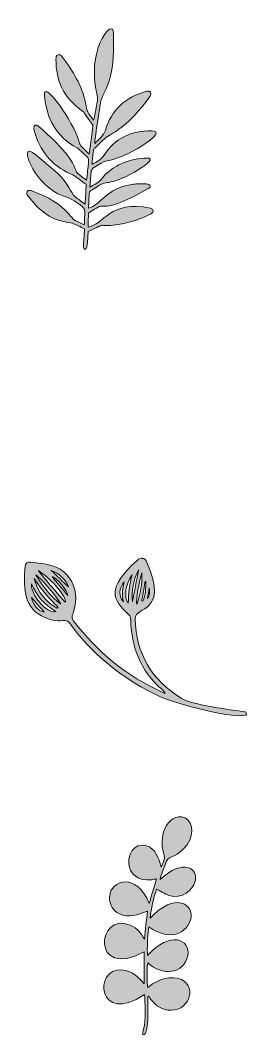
# Model space of a CAD drawing. Header units: millimetres. Extents: x 144 to 2414, y 783 to 2729.
# Drawn here: x 1012 to 1184, y 783 to 1555 of the extents above; entities that cross this region are included whole.
import ezdxf

# ---------------------------------------------------------------- set-up
doc = ezdxf.new("R2010")
doc.units = ezdxf.units.MM
doc.header["$MEASUREMENT"] = 0
doc.layers.add('Слой 1', color=7, linetype='Continuous', lineweight=0)

msp = doc.modelspace()

# ---------------------------------------------------------------- hatches: boundary and pattern name
at = {"layer": 'Слой 1', "true_color": 0x000000, "transparency": 33554687}
h = msp.add_hatch(color=18, dxfattribs=at)
h.dxf.hatch_style = 2
edge = h.paths.add_edge_path()
edge.add_spline(control_points=[(1066.57, 1445.51), (1069.69, 1447.47), (1073.02, 1448.93), (1075.24, 1452.38), (1083.66, 1465.39), (1096, 1471.16), (1111.29, 1470.98), (1124.63, 1470.81), (1096.39, 1452.5), (1079.42, 1448.42), (1076.85, 1447.81), (1075.79, 1448.22), (1073.02, 1446.34), (1063.84, 1440.12), (1066, 1445.81), (1064.41, 1428.18), (1067.8, 1430.11), (1071.14, 1431.4), (1073.2, 1434.17), (1081.19, 1444.84), (1095.22, 1449.99), (1108.11, 1450.2), (1118.96, 1450.38), (1088.64, 1432.25), (1078.61, 1431.74), (1072.2, 1431.42), (1069.86, 1427.63), (1066.15, 1426.1), (1063.5, 1425), (1064.13, 1424.1), (1063.52, 1412.15), (1073.02, 1414.39), (1075.97, 1427.44), (1097.55, 1430.38), (1099.32, 1430.62), (1107.84, 1430.85), (1109.35, 1430.17), (1110.72, 1429.56), (1110.76, 1428.03), (1108.78, 1426.97), (1096.57, 1420.49), (1084.31, 1412.88), (1073.22, 1413.62), (1071.73, 1413.72), (1071.26, 1413.21), (1063.5, 1408.4), (1063.37, 1405.01), (1063.25, 1401.42), (1063.11, 1397.79), (1075.14, 1399.38), (1079.11, 1418.57), (1110.48, 1412.17), (1112.92, 1411.68), (1113.55, 1409.27), (1111.07, 1407.89), (1104.09, 1404.01), (1092.94, 1400.38), (1082.15, 1399.16), (1069.86, 1397.77), (1078.77, 1401.97), (1063.21, 1394.29), (1062.21, 1380.34), (1062.58, 1382.22), (1060.6, 1380.65), (1059.09, 1382.54), (1059.44, 1380.65), (1060.48, 1396.39), (1057.2, 1397.92), (1054.2, 1399.43), (1051.1, 1400.71), (1048.75, 1401.69), (1036.4, 1401.04), (1024.8, 1412.9), (1022.14, 1415.6), (1019.84, 1418.65), (1017.5, 1421.63), (1016.8, 1422.51), (1015.99, 1423.65), (1016.86, 1424.87), (1017.84, 1426.2), (1019.21, 1425.61), (1020.35, 1425.2), (1047.92, 1415.41), (1048.57, 1404.34), (1054.79, 1401.89), (1063.64, 1398.41), (1059.28, 1397.88), (1060.64, 1407.77), (1061.09, 1411.01), (1059.93, 1412.76), (1057.22, 1414.68), (1053.06, 1417.63), (1048.77, 1420), (1043.92, 1421.61), (1023.69, 1428.38), (1011.68, 1458.13), (1019.51, 1455.25), (1021.96, 1454.36), (1037.82, 1440.65), (1039.76, 1438.92), (1048.47, 1431.15), (1050, 1423.45), (1053.1, 1420.96), (1055.44, 1419.06), (1057.91, 1417.35), (1060.8, 1415.19), (1061.15, 1420.57), (1061.46, 1425.32), (1061.78, 1430.34), (1057.58, 1432.62), (1054.38, 1436.37), (1049.75, 1438.33), (1035.15, 1444.55), (1026.45, 1455.95), (1022.25, 1471.02), (1021.55, 1473.5), (1021.82, 1476.26), (1024.16, 1475.22), (1026.04, 1474.38), (1038.33, 1462.98), (1044.17, 1456.27), (1053.16, 1445.92), (1053.67, 1439.94), (1054.87, 1438.94), (1057.05, 1437.13), (1059.3, 1435.37), (1061.8, 1433.33), (1062.03, 1434.54), (1062.23, 1435.23), (1062.31, 1435.94), (1063.7, 1449.44), (1064.15, 1449.63), (1062.37, 1451.12), (1059.48, 1453.54), (1056.38, 1457.11), (1054.91, 1457.88), (1039.17, 1466.2), (1031.3, 1480.31), (1029.99, 1498.14), (1029.18, 1509.41), (1048.49, 1482.82), (1054.87, 1466.77), (1058.26, 1458.25), (1054.14, 1462.9), (1063.99, 1453.13), (1066.88, 1475.81), (1067.41, 1474.67), (1065.84, 1476.64), (1060.99, 1482.78), (1061.05, 1484.39), (1057.89, 1486.7), (1044.72, 1496.26), (1038.5, 1509.13), (1038.76, 1525.4), (1038.78, 1526.72), (1038.74, 1528.27), (1040.35, 1528.8), (1041.84, 1529.29), (1042.72, 1528.11), (1043.47, 1527.11), (1051.59, 1516.49), (1058.46, 1505.25), (1061.25, 1491.96), (1062.8, 1484.6), (1060.74, 1488.43), (1067.29, 1478.93), (1068.12, 1482.43), (1071.02, 1494.47), (1070.1, 1498.07), (1061.58, 1531.27), (1080.24, 1554.94), (1082.28, 1547.03), (1082.7, 1545.38), (1082.7, 1528.13), (1081.38, 1518.73), (1079.4, 1504.64), (1073.81, 1499.05), (1072.92, 1493.73), (1072.73, 1492.69), (1068.17, 1465.78), (1068.17, 1461.19), (1071.37, 1464.67), (1074.85, 1467.04), (1076.24, 1471.51), (1080.95, 1486.59), (1091.15, 1496.69), (1107.74, 1501.01), (1110.25, 1501.66), (1112.11, 1499.73), (1109.58, 1496.32), (1093.45, 1474.65), (1084.54, 1470.71), (1077.85, 1466.69), (1076.38, 1465.82), (1075.51, 1465.08), (1068.23, 1457.82), (1067.02, 1456.62), (1067.31, 1457.21), (1066.07, 1445.9), (1066.25, 1445.79), (1066.41, 1445.65), (1066.57, 1445.51)], knot_values=[0, 0, 0, 0, 1, 1, 1, 2, 2, 2, 3, 3, 3, 4, 4, 4, 5, 5, 5, 6, 6, 6, 7, 7, 7, 8, 8, 8, 9, 9, 9, 10, 10, 10, 11, 11, 11, 12, 12, 12, 13, 13, 13, 14, 14, 14, 15, 15, 15, 16, 16, 16, 17, 17, 17, 18, 18, 18, 19, 19, 19, 20, 20, 20, 21, 21, 21, 22, 22, 22, 23, 23, 23, 24, 24, 24, 25, 25, 25, 26, 26, 26, 27, 27, 27, 28, 28, 28, 29, 29, 29, 30, 30, 30, 31, 31, 31, 32, 32, 32, 33, 33, 33, 34, 34, 34, 35, 35, 35, 36, 36, 36, 37, 37, 37, 38, 38, 38, 39, 39, 39, 40, 40, 40, 41, 41, 41, 42, 42, 42, 43, 43, 43, 44, 44, 44, 45, 45, 45, 46, 46, 46, 47, 47, 47, 48, 48, 48, 49, 49, 49, 50, 50, 50, 51, 51, 51, 52, 52, 52, 53, 53, 53, 54, 54, 54, 55, 55, 55, 56, 56, 56, 57, 57, 57, 58, 58, 58, 59, 59, 59, 60, 60, 60, 61, 61, 61, 62, 62, 62, 63, 63, 63, 64, 64, 64, 65, 65, 65, 66, 66, 66, 67, 67, 67, 67], degree=3, periodic=0)
h = msp.add_hatch(color=18, dxfattribs=at)
h.dxf.hatch_style = 2
edge = h.paths.add_edge_path()
edge.add_spline(control_points=[(1109.5, 1123.57), (1109.11, 1120.79), (1108.7, 1118), (1108.31, 1115.23), (1110.21, 1117.82), (1110.03, 1120.67), (1109.5, 1123.57)], knot_values=[0, 0, 0, 0, 1, 1, 1, 2, 2, 2, 2], degree=3, periodic=0)
edge = h.paths.add_edge_path()
edge.add_spline(control_points=[(1107.07, 1128.4), (1105.93, 1128.38), (1106.66, 1128.5), (1105.32, 1120.71), (1104.05, 1113.41), (1103.26, 1113.59), (1104.7, 1113.35), (1107.05, 1118.12), (1106.7, 1123.32), (1107.07, 1128.4)], knot_values=[0, 0, 0, 0, 1, 1, 1, 2, 2, 2, 3, 3, 3, 3], degree=3, periodic=0)
edge = h.paths.add_edge_path()
edge.add_spline(control_points=[(1020.11, 1116.14), (1021, 1110.72), (1025.39, 1105.89), (1029.89, 1105.11), (1026.81, 1108.58), (1023.37, 1112.45), (1020.11, 1116.14)], knot_values=[0, 0, 0, 0, 1, 1, 1, 2, 2, 2, 2], degree=3, periodic=0)
edge = h.paths.add_edge_path()
edge.add_spline(control_points=[(1090.59, 1128.17), (1086.5, 1123.16), (1086.13, 1117), (1089.9, 1112.98), (1088.62, 1118.37), (1089.21, 1123.26), (1090.59, 1128.17)], knot_values=[0, 0, 0, 0, 1, 1, 1, 2, 2, 2, 2], degree=3, periodic=0)
edge = h.paths.add_edge_path()
edge.add_spline(control_points=[(1047.65, 1117.71), (1047.98, 1121.63), (1038.54, 1131.36), (1035.83, 1132.11), (1039.56, 1127.56), (1043.66, 1122.59), (1047.65, 1117.71)], knot_values=[0, 0, 0, 0, 1, 1, 1, 2, 2, 2, 2], degree=3, periodic=0)
edge = h.paths.add_edge_path()
edge.add_spline(control_points=[(1035.11, 1136.64), (1039.58, 1132.44), (1043.68, 1128.56), (1048.28, 1124.24), (1045.47, 1130.52), (1041.37, 1134.47), (1035.11, 1136.64)], knot_values=[0, 0, 0, 0, 1, 1, 1, 2, 2, 2, 2], degree=3, periodic=0)
edge = h.paths.add_edge_path()
edge.add_spline(control_points=[(1096.75, 1112.88), (1098.34, 1121), (1099.93, 1129.11), (1101.54, 1137.23), (1097.45, 1129.6), (1096.18, 1121.42), (1096.75, 1112.88)], knot_values=[0, 0, 0, 0, 1, 1, 1, 2, 2, 2, 2], degree=3, periodic=0)
edge = h.paths.add_edge_path()
edge.add_spline(control_points=[(1104.01, 1134.94), (1101.79, 1128.66), (1099.3, 1114), (1100.06, 1110.86), (1102.89, 1119.06), (1104.32, 1126.85), (1104.01, 1134.94)], knot_values=[0, 0, 0, 0, 1, 1, 1, 2, 2, 2, 2], degree=3, periodic=0)
edge = h.paths.add_edge_path()
edge.add_spline(control_points=[(1096.51, 1133.37), (1091.49, 1126.69), (1090.15, 1116.27), (1093.63, 1111.74), (1093.76, 1119.2), (1094.47, 1126.4), (1096.51, 1133.37)], knot_values=[0, 0, 0, 0, 1, 1, 1, 2, 2, 2, 2], degree=3, periodic=0)
edge = h.paths.add_edge_path()
edge.add_spline(control_points=[(1042.31, 1111.09), (1040.58, 1115.31), (1027.04, 1131.23), (1023.57, 1133.31), (1028.47, 1124.46), (1034.89, 1117.35), (1042.31, 1111.09)], knot_values=[0, 0, 0, 0, 1, 1, 1, 2, 2, 2, 2], degree=3, periodic=0)
edge = h.paths.add_edge_path()
edge.add_spline(control_points=[(1020.06, 1126.44), (1020.35, 1114.98), (1034.93, 1102.63), (1038.74, 1105.58), (1030.02, 1110.48), (1024, 1117.53), (1020.06, 1126.44)], knot_values=[0, 0, 0, 0, 1, 1, 1, 2, 2, 2, 2], degree=3, periodic=0)
edge = h.paths.add_edge_path()
edge.add_spline(control_points=[(1039.64, 1108.01), (1041.84, 1110.07), (1038.03, 1107.66), (1022.14, 1130.5), (1024.98, 1120.57), (1030.71, 1112.98), (1039.64, 1108.01)], knot_values=[0, 0, 0, 0, 1, 1, 1, 2, 2, 2, 2], degree=3, periodic=0)
edge = h.paths.add_edge_path()
edge.add_spline(control_points=[(1045.63, 1112.62), (1047.9, 1114.08), (1038.84, 1127.5), (1025.69, 1136.47), (1023.43, 1138.02), (1035.32, 1124.59), (1045.63, 1112.62)], knot_values=[0, 0, 0, 0, 1, 1, 1, 2, 2, 2, 2], degree=3, periodic=0)
edge = h.paths.add_edge_path()
edge.add_spline(control_points=[(1096.28, 1089.15), (1094.86, 1099.4), (1096.47, 1100.67), (1094.04, 1102.95), (1081.42, 1114.92), (1076.77, 1122.97), (1100.3, 1144.32), (1103.44, 1147.18), (1106.15, 1146.65), (1107.8, 1142.79), (1124.67, 1103.18), (1098.73, 1110.21), (1098.93, 1100.06), (1099.46, 1073.34), (1111.45, 1053.28), (1134.07, 1039.42), (1143.32, 1033.73), (1181.74, 1029.63), (1182.37, 1029.24), (1182.92, 1028.89), (1183.53, 1028.04), (1183.45, 1027.51), (1182.76, 1022.74), (1138.74, 1032.05), (1118.63, 1040.52), (1091.27, 1052.02), (1063.25, 1075.93), (1048.94, 1096.96), (1047.27, 1099.42), (1044.55, 1098.71), (1041.94, 1098.55), (1037.11, 1098.22), (1031.89, 1099.91), (1027.63, 1102.16), (1013.42, 1109.66), (1014.31, 1125.79), (1015.31, 1139.69), (1015.5, 1142.24), (1016.94, 1143.45), (1019.51, 1143.1), (1026.98, 1142.08), (1035.44, 1141.63), (1042.02, 1137.59), (1049.51, 1132.99), (1053.91, 1124.05), (1053.73, 1115.41), (1053.67, 1112.25), (1053.14, 1109.13), (1052.36, 1106.09), (1051.73, 1103.6), (1049.96, 1100.95), (1051.73, 1098.71), (1071.1, 1074.06), (1090.66, 1057.4), (1121.34, 1043.27), (1122.38, 1045.92), (1100.91, 1055.73), (1096.28, 1089.15)], knot_values=[0, 0, 0, 0, 1, 1, 1, 2, 2, 2, 3, 3, 3, 4, 4, 4, 5, 5, 5, 6, 6, 6, 7, 7, 7, 8, 8, 8, 9, 9, 9, 10, 10, 10, 11, 11, 11, 12, 12, 12, 13, 13, 13, 14, 14, 14, 15, 15, 15, 16, 16, 16, 17, 17, 17, 18, 18, 18, 19, 19, 19, 19], degree=3, periodic=0)
h = msp.add_hatch(color=18, dxfattribs=at)
h.dxf.hatch_style = 2
edge = h.paths.add_edge_path()
edge.add_spline(control_points=[(1105.77, 822.56), (1105.77, 830.76), (1105.77, 838.57), (1105.77, 846.77), (1064.9, 824.6), (1069.67, 878.17), (1095.14, 867.08), (1100.71, 864.65), (1103.18, 860.9), (1105.95, 856.41), (1106.7, 863.67), (1107.44, 870.6), (1108.19, 877.74), (1106.34, 877.09), (1104.73, 876.5), (1103.09, 875.93), (1086.35, 870.16), (1079.11, 879.8), (1079.44, 888.3), (1079.97, 902.31), (1100.61, 906.88), (1109.48, 883.51), (1111.37, 889.83), (1113.21, 895.93), (1115.08, 902.21), (1113.84, 902.03), (1112.64, 901.82), (1111.41, 901.64), (1101.32, 900.15), (1094.69, 905.96), (1094.04, 913.81), (1093.18, 924.23), (1101.67, 931.51), (1109.97, 926.27), (1121.08, 919.26), (1116.02, 902.29), (1121.26, 917.89), (1121.65, 919.05), (1117.31, 927.33), (1120.51, 937.97), (1122.38, 944.23), (1127.75, 950.25), (1134.09, 949.41), (1142.14, 948.35), (1144.71, 937.4), (1138.25, 928.21), (1131.33, 918.38), (1124.18, 919.87), (1122.79, 915.97), (1118.57, 904.21), (1117.82, 903.68), (1117.96, 901.9), (1135.33, 917.99), (1147.12, 910.47), (1144.32, 900.23), (1142.55, 893.77), (1134.52, 886.35), (1124.46, 889.71), (1121.91, 890.57), (1117.18, 893.28), (1115.06, 894.5), (1112.72, 887.2), (1110.92, 880), (1110.29, 872.46), (1129.05, 892.69), (1143.75, 882.98), (1141.08, 871.66), (1138.65, 861.37), (1125.77, 854.21), (1109.35, 865.73), (1108.56, 863.37), (1107.74, 847.13), (1108.27, 843.99), (1125.22, 863.14), (1141.28, 856.41), (1138.74, 843.93), (1135.78, 829.42), (1119.2, 828.48), (1108.4, 838.33), (1107.84, 836.92), (1107.84, 823.16), (1108.42, 819.67), (1108.82, 819.95), (1109.19, 820.16), (1109.5, 820.42), (1116.14, 825.93), (1126.62, 829.19), (1133.94, 825.68), (1146.89, 819.49), (1138.61, 800.14), (1123.73, 802.56), (1105.46, 805.54), (1108.8, 828.68), (1108.52, 795.77), (1108.5, 793.22), (1107.52, 783.05), (1105.11, 783.82), (1103.07, 784.48), (1106.32, 786.96), (1106.4, 797.69), (1106.42, 800.36), (1106.38, 811.31), (1106.01, 814.45), (1070.47, 789.94), (1066.68, 834.84), (1088.68, 833), (1096.55, 832.37), (1101.01, 827.99), (1105.77, 822.56)], knot_values=[0, 0, 0, 0, 1, 1, 1, 2, 2, 2, 3, 3, 3, 4, 4, 4, 5, 5, 5, 6, 6, 6, 7, 7, 7, 8, 8, 8, 9, 9, 9, 10, 10, 10, 11, 11, 11, 12, 12, 12, 13, 13, 13, 14, 14, 14, 15, 15, 15, 16, 16, 16, 17, 17, 17, 18, 18, 18, 19, 19, 19, 20, 20, 20, 21, 21, 21, 22, 22, 22, 23, 23, 23, 24, 24, 24, 25, 25, 25, 26, 26, 26, 27, 27, 27, 28, 28, 28, 29, 29, 29, 30, 30, 30, 31, 31, 31, 32, 32, 32, 33, 33, 33, 34, 34, 34, 35, 35, 35, 36, 36, 36, 36], degree=3, periodic=0)

# ---------------------------------------------------------------- linework, layer by layer
at = {"layer": 'Слой 1'}
for points, knots in [([(1066.57, 1445.51), (1069.69, 1447.47), (1073.02, 1448.93), (1075.24, 1452.38), (1083.66, 1465.39), (1096, 1471.16), (1111.29, 1470.98), (1124.63, 1470.81), (1096.39, 1452.5), (1079.42, 1448.42), (1076.85, 1447.81), (1075.79, 1448.22), (1073.02, 1446.34), (1063.84, 1440.12), (1066, 1445.81), (1064.41, 1428.18), (1067.8, 1430.11), (1071.14, 1431.4), (1073.2, 1434.17), (1081.19, 1444.84), (1095.22, 1449.99), (1108.11, 1450.2), (1118.96, 1450.38), (1088.64, 1432.25), (1078.61, 1431.74), (1072.2, 1431.42), (1069.86, 1427.63), (1066.15, 1426.1), (1063.5, 1425), (1064.13, 1424.1), (1063.52, 1412.15), (1073.02, 1414.39), (1075.97, 1427.44), (1097.55, 1430.38), (1099.32, 1430.62), (1107.84, 1430.85), (1109.35, 1430.17), (1110.72, 1429.56), (1110.76, 1428.03), (1108.78, 1426.97), (1096.57, 1420.49), (1084.31, 1412.88), (1073.22, 1413.62), (1071.73, 1413.72), (1071.26, 1413.21), (1063.5, 1408.4), (1063.37, 1405.01), (1063.25, 1401.42), (1063.11, 1397.79), (1075.14, 1399.38), (1079.11, 1418.57), (1110.48, 1412.17), (1112.92, 1411.68), (1113.55, 1409.27), (1111.07, 1407.89), (1104.09, 1404.01), (1092.94, 1400.38), (1082.15, 1399.16), (1069.86, 1397.77), (1078.77, 1401.97), (1063.21, 1394.29), (1062.21, 1380.34), (1062.58, 1382.22), (1060.6, 1380.65), (1059.09, 1382.54), (1059.44, 1380.65), (1060.48, 1396.39), (1057.2, 1397.92), (1054.2, 1399.43), (1051.1, 1400.71), (1048.75, 1401.69), (1036.4, 1401.04), (1024.8, 1412.9), (1022.14, 1415.6), (1019.84, 1418.65), (1017.5, 1421.63), (1016.8, 1422.51), (1015.99, 1423.65), (1016.86, 1424.87), (1017.84, 1426.2), (1019.21, 1425.61), (1020.35, 1425.2), (1047.92, 1415.41), (1048.57, 1404.34), (1054.79, 1401.89), (1063.64, 1398.41), (1059.28, 1397.88), (1060.64, 1407.77), (1061.09, 1411.01), (1059.93, 1412.76), (1057.22, 1414.68), (1053.06, 1417.63), (1048.77, 1420), (1043.92, 1421.61), (1023.69, 1428.38), (1011.68, 1458.13), (1019.51, 1455.25), (1021.96, 1454.36), (1037.82, 1440.65), (1039.76, 1438.92), (1048.47, 1431.15), (1050, 1423.45), (1053.1, 1420.96), (1055.44, 1419.06), (1057.91, 1417.35), (1060.8, 1415.19), (1061.15, 1420.57), (1061.46, 1425.32), (1061.78, 1430.34), (1057.58, 1432.62), (1054.38, 1436.37), (1049.75, 1438.33), (1035.15, 1444.55), (1026.45, 1455.95), (1022.25, 1471.02), (1021.55, 1473.5), (1021.82, 1476.26), (1024.16, 1475.22), (1026.04, 1474.38), (1038.33, 1462.98), (1044.17, 1456.27), (1053.16, 1445.92), (1053.67, 1439.94), (1054.87, 1438.94), (1057.05, 1437.13), (1059.3, 1435.37), (1061.8, 1433.33), (1062.03, 1434.54), (1062.23, 1435.23), (1062.31, 1435.94), (1063.7, 1449.44), (1064.15, 1449.63), (1062.37, 1451.12), (1059.48, 1453.54), (1056.38, 1457.11), (1054.91, 1457.88), (1039.17, 1466.2), (1031.3, 1480.31), (1029.99, 1498.14), (1029.18, 1509.41), (1048.49, 1482.82), (1054.87, 1466.77), (1058.26, 1458.25), (1054.14, 1462.9), (1063.99, 1453.13), (1066.88, 1475.81), (1067.41, 1474.67), (1065.84, 1476.64), (1060.99, 1482.78), (1061.05, 1484.39), (1057.89, 1486.7), (1044.72, 1496.26), (1038.5, 1509.13), (1038.76, 1525.4), (1038.78, 1526.72), (1038.74, 1528.27), (1040.35, 1528.8), (1041.84, 1529.29), (1042.72, 1528.11), (1043.47, 1527.11), (1051.59, 1516.49), (1058.46, 1505.25), (1061.25, 1491.96), (1062.8, 1484.6), (1060.74, 1488.43), (1067.29, 1478.93), (1068.12, 1482.43), (1071.02, 1494.47), (1070.1, 1498.07), (1061.58, 1531.27), (1080.24, 1554.94), (1082.28, 1547.03), (1082.7, 1545.38), (1082.7, 1528.13), (1081.38, 1518.73), (1079.4, 1504.64), (1073.81, 1499.05), (1072.92, 1493.73), (1072.73, 1492.69), (1068.17, 1465.78), (1068.17, 1461.19), (1071.37, 1464.67), (1074.85, 1467.04), (1076.24, 1471.51), (1080.95, 1486.59), (1091.15, 1496.69), (1107.74, 1501.01), (1110.25, 1501.66), (1112.11, 1499.73), (1109.58, 1496.32), (1093.45, 1474.65), (1084.54, 1470.71), (1077.85, 1466.69), (1076.38, 1465.82), (1075.51, 1465.08), (1068.23, 1457.82), (1067.02, 1456.62), (1067.31, 1457.21), (1066.07, 1445.9), (1066.25, 1445.79), (1066.41, 1445.65), (1066.57, 1445.51)], [0, 0, 0, 0, 1, 1, 1, 2, 2, 2, 3, 3, 3, 4, 4, 4, 5, 5, 5, 6, 6, 6, 7, 7, 7, 8, 8, 8, 9, 9, 9, 10, 10, 10, 11, 11, 11, 12, 12, 12, 13, 13, 13, 14, 14, 14, 15, 15, 15, 16, 16, 16, 17, 17, 17, 18, 18, 18, 19, 19, 19, 20, 20, 20, 21, 21, 21, 22, 22, 22, 23, 23, 23, 24, 24, 24, 25, 25, 25, 26, 26, 26, 27, 27, 27, 28, 28, 28, 29, 29, 29, 30, 30, 30, 31, 31, 31, 32, 32, 32, 33, 33, 33, 34, 34, 34, 35, 35, 35, 36, 36, 36, 37, 37, 37, 38, 38, 38, 39, 39, 39, 40, 40, 40, 41, 41, 41, 42, 42, 42, 43, 43, 43, 44, 44, 44, 45, 45, 45, 46, 46, 46, 47, 47, 47, 48, 48, 48, 49, 49, 49, 50, 50, 50, 51, 51, 51, 52, 52, 52, 53, 53, 53, 54, 54, 54, 55, 55, 55, 56, 56, 56, 57, 57, 57, 58, 58, 58, 59, 59, 59, 60, 60, 60, 61, 61, 61, 62, 62, 62, 63, 63, 63, 64, 64, 64, 65, 65, 65, 66, 66, 66, 67, 67, 67, 67]), ([(1096.28, 1089.15), (1094.86, 1099.4), (1096.47, 1100.67), (1094.04, 1102.95), (1081.42, 1114.92), (1076.77, 1122.97), (1100.3, 1144.32), (1103.44, 1147.18), (1106.15, 1146.65), (1107.8, 1142.79), (1124.67, 1103.18), (1098.73, 1110.21), (1098.93, 1100.06), (1099.46, 1073.34), (1111.45, 1053.28), (1134.07, 1039.42), (1143.32, 1033.73), (1181.74, 1029.63), (1182.37, 1029.24), (1182.92, 1028.89), (1183.53, 1028.04), (1183.45, 1027.51), (1182.76, 1022.74), (1138.74, 1032.05), (1118.63, 1040.52), (1091.27, 1052.02), (1063.25, 1075.93), (1048.94, 1096.96), (1047.27, 1099.42), (1044.55, 1098.71), (1041.94, 1098.55), (1037.11, 1098.22), (1031.89, 1099.91), (1027.63, 1102.16), (1013.42, 1109.66), (1014.31, 1125.79), (1015.31, 1139.69), (1015.5, 1142.24), (1016.94, 1143.45), (1019.51, 1143.1), (1026.98, 1142.08), (1035.44, 1141.63), (1042.02, 1137.59), (1049.51, 1132.99), (1053.91, 1124.05), (1053.73, 1115.41), (1053.67, 1112.25), (1053.14, 1109.13), (1052.36, 1106.09), (1051.73, 1103.6), (1049.96, 1100.95), (1051.73, 1098.71), (1071.1, 1074.06), (1090.66, 1057.4), (1121.34, 1043.27), (1122.38, 1045.92), (1100.91, 1055.73), (1096.28, 1089.15)], [0, 0, 0, 0, 1, 1, 1, 2, 2, 2, 3, 3, 3, 4, 4, 4, 5, 5, 5, 6, 6, 6, 7, 7, 7, 8, 8, 8, 9, 9, 9, 10, 10, 10, 11, 11, 11, 12, 12, 12, 13, 13, 13, 14, 14, 14, 15, 15, 15, 16, 16, 16, 17, 17, 17, 18, 18, 18, 19, 19, 19, 19]), ([(1045.63, 1112.62), (1047.9, 1114.08), (1038.84, 1127.5), (1025.69, 1136.47), (1023.43, 1138.02), (1035.32, 1124.59), (1045.63, 1112.62)], [0, 0, 0, 0, 1, 1, 1, 2, 2, 2, 2]), ([(1035.11, 1136.64), (1039.58, 1132.44), (1043.68, 1128.56), (1048.28, 1124.24), (1045.47, 1130.52), (1041.37, 1134.47), (1035.11, 1136.64)], [0, 0, 0, 0, 1, 1, 1, 2, 2, 2, 2]), ([(1096.75, 1112.88), (1098.34, 1121), (1099.93, 1129.11), (1101.54, 1137.23), (1097.45, 1129.6), (1096.18, 1121.42), (1096.75, 1112.88)], [0, 0, 0, 0, 1, 1, 1, 2, 2, 2, 2]), ([(1104.01, 1134.94), (1101.79, 1128.66), (1099.3, 1114), (1100.06, 1110.86), (1102.89, 1119.06), (1104.32, 1126.85), (1104.01, 1134.94)], [0, 0, 0, 0, 1, 1, 1, 2, 2, 2, 2]), ([(1039.64, 1108.01), (1041.84, 1110.07), (1038.03, 1107.66), (1022.14, 1130.5), (1024.98, 1120.57), (1030.71, 1112.98), (1039.64, 1108.01)], [0, 0, 0, 0, 1, 1, 1, 2, 2, 2, 2]), ([(1042.31, 1111.09), (1040.58, 1115.31), (1027.04, 1131.23), (1023.57, 1133.31), (1028.47, 1124.46), (1034.89, 1117.35), (1042.31, 1111.09)], [0, 0, 0, 0, 1, 1, 1, 2, 2, 2, 2]), ([(1047.65, 1117.71), (1047.98, 1121.63), (1038.54, 1131.36), (1035.83, 1132.11), (1039.56, 1127.56), (1043.66, 1122.59), (1047.65, 1117.71)], [0, 0, 0, 0, 1, 1, 1, 2, 2, 2, 2]), ([(1090.59, 1128.17), (1086.5, 1123.16), (1086.13, 1117), (1089.9, 1112.98), (1088.62, 1118.37), (1089.21, 1123.26), (1090.59, 1128.17)], [0, 0, 0, 0, 1, 1, 1, 2, 2, 2, 2]), ([(1096.51, 1133.37), (1091.49, 1126.69), (1090.15, 1116.27), (1093.63, 1111.74), (1093.76, 1119.2), (1094.47, 1126.4), (1096.51, 1133.37)], [0, 0, 0, 0, 1, 1, 1, 2, 2, 2, 2]), ([(1107.07, 1128.4), (1105.93, 1128.38), (1106.66, 1128.5), (1105.32, 1120.71), (1104.05, 1113.41), (1103.26, 1113.59), (1104.7, 1113.35), (1107.05, 1118.12), (1106.7, 1123.32), (1107.07, 1128.4)], [0, 0, 0, 0, 1, 1, 1, 2, 2, 2, 3, 3, 3, 3]), ([(1020.06, 1126.44), (1020.35, 1114.98), (1034.93, 1102.63), (1038.74, 1105.58), (1030.02, 1110.48), (1024, 1117.53), (1020.06, 1126.44)], [0, 0, 0, 0, 1, 1, 1, 2, 2, 2, 2]), ([(1109.5, 1123.57), (1109.11, 1120.79), (1108.7, 1118), (1108.31, 1115.23), (1110.21, 1117.82), (1110.03, 1120.67), (1109.5, 1123.57)], [0, 0, 0, 0, 1, 1, 1, 2, 2, 2, 2]), ([(1020.11, 1116.14), (1021, 1110.72), (1025.39, 1105.89), (1029.89, 1105.11), (1026.81, 1108.58), (1023.37, 1112.45), (1020.11, 1116.14)], [0, 0, 0, 0, 1, 1, 1, 2, 2, 2, 2]), ([(1105.77, 822.56), (1105.77, 830.76), (1105.77, 838.57), (1105.77, 846.77), (1064.9, 824.6), (1069.67, 878.17), (1095.14, 867.08), (1100.71, 864.65), (1103.18, 860.9), (1105.95, 856.41), (1106.7, 863.67), (1107.44, 870.6), (1108.19, 877.74), (1106.34, 877.09), (1104.73, 876.5), (1103.09, 875.93), (1086.35, 870.16), (1079.11, 879.8), (1079.44, 888.3), (1079.97, 902.31), (1100.61, 906.88), (1109.48, 883.51), (1111.37, 889.83), (1113.21, 895.93), (1115.08, 902.21), (1113.84, 902.03), (1112.64, 901.82), (1111.41, 901.64), (1101.32, 900.15), (1094.69, 905.96), (1094.04, 913.81), (1093.18, 924.23), (1101.67, 931.51), (1109.97, 926.27), (1121.08, 919.26), (1116.02, 902.29), (1121.26, 917.89), (1121.65, 919.05), (1117.31, 927.33), (1120.51, 937.97), (1122.38, 944.23), (1127.75, 950.25), (1134.09, 949.41), (1142.14, 948.35), (1144.71, 937.4), (1138.25, 928.21), (1131.33, 918.38), (1124.18, 919.87), (1122.79, 915.97), (1118.57, 904.21), (1117.82, 903.68), (1117.96, 901.9), (1135.33, 917.99), (1147.12, 910.47), (1144.32, 900.23), (1142.55, 893.77), (1134.52, 886.35), (1124.46, 889.71), (1121.91, 890.57), (1117.18, 893.28), (1115.06, 894.5), (1112.72, 887.2), (1110.92, 880), (1110.29, 872.46), (1129.05, 892.69), (1143.75, 882.98), (1141.08, 871.66), (1138.65, 861.37), (1125.77, 854.21), (1109.35, 865.73), (1108.56, 863.37), (1107.74, 847.13), (1108.27, 843.99), (1125.22, 863.14), (1141.28, 856.41), (1138.74, 843.93), (1135.78, 829.42), (1119.2, 828.48), (1108.4, 838.33), (1107.84, 836.92), (1107.84, 823.16), (1108.42, 819.67), (1108.82, 819.95), (1109.19, 820.16), (1109.5, 820.42), (1116.14, 825.93), (1126.62, 829.19), (1133.94, 825.68), (1146.89, 819.49), (1138.61, 800.14), (1123.73, 802.56), (1105.46, 805.54), (1108.8, 828.68), (1108.52, 795.77), (1108.5, 793.22), (1107.52, 783.05), (1105.11, 783.82), (1103.07, 784.48), (1106.32, 786.96), (1106.4, 797.69), (1106.42, 800.36), (1106.38, 811.31), (1106.01, 814.45), (1070.47, 789.94), (1066.68, 834.84), (1088.68, 833), (1096.55, 832.37), (1101.01, 827.99), (1105.77, 822.56)], [0, 0, 0, 0, 1, 1, 1, 2, 2, 2, 3, 3, 3, 4, 4, 4, 5, 5, 5, 6, 6, 6, 7, 7, 7, 8, 8, 8, 9, 9, 9, 10, 10, 10, 11, 11, 11, 12, 12, 12, 13, 13, 13, 14, 14, 14, 15, 15, 15, 16, 16, 16, 17, 17, 17, 18, 18, 18, 19, 19, 19, 20, 20, 20, 21, 21, 21, 22, 22, 22, 23, 23, 23, 24, 24, 24, 25, 25, 25, 26, 26, 26, 27, 27, 27, 28, 28, 28, 29, 29, 29, 30, 30, 30, 31, 31, 31, 32, 32, 32, 33, 33, 33, 34, 34, 34, 35, 35, 35, 36, 36, 36, 36])]:
    msp.add_open_spline(points, degree=3, knots=knots, dxfattribs=at)

doc.saveas('drawing.dxf')
